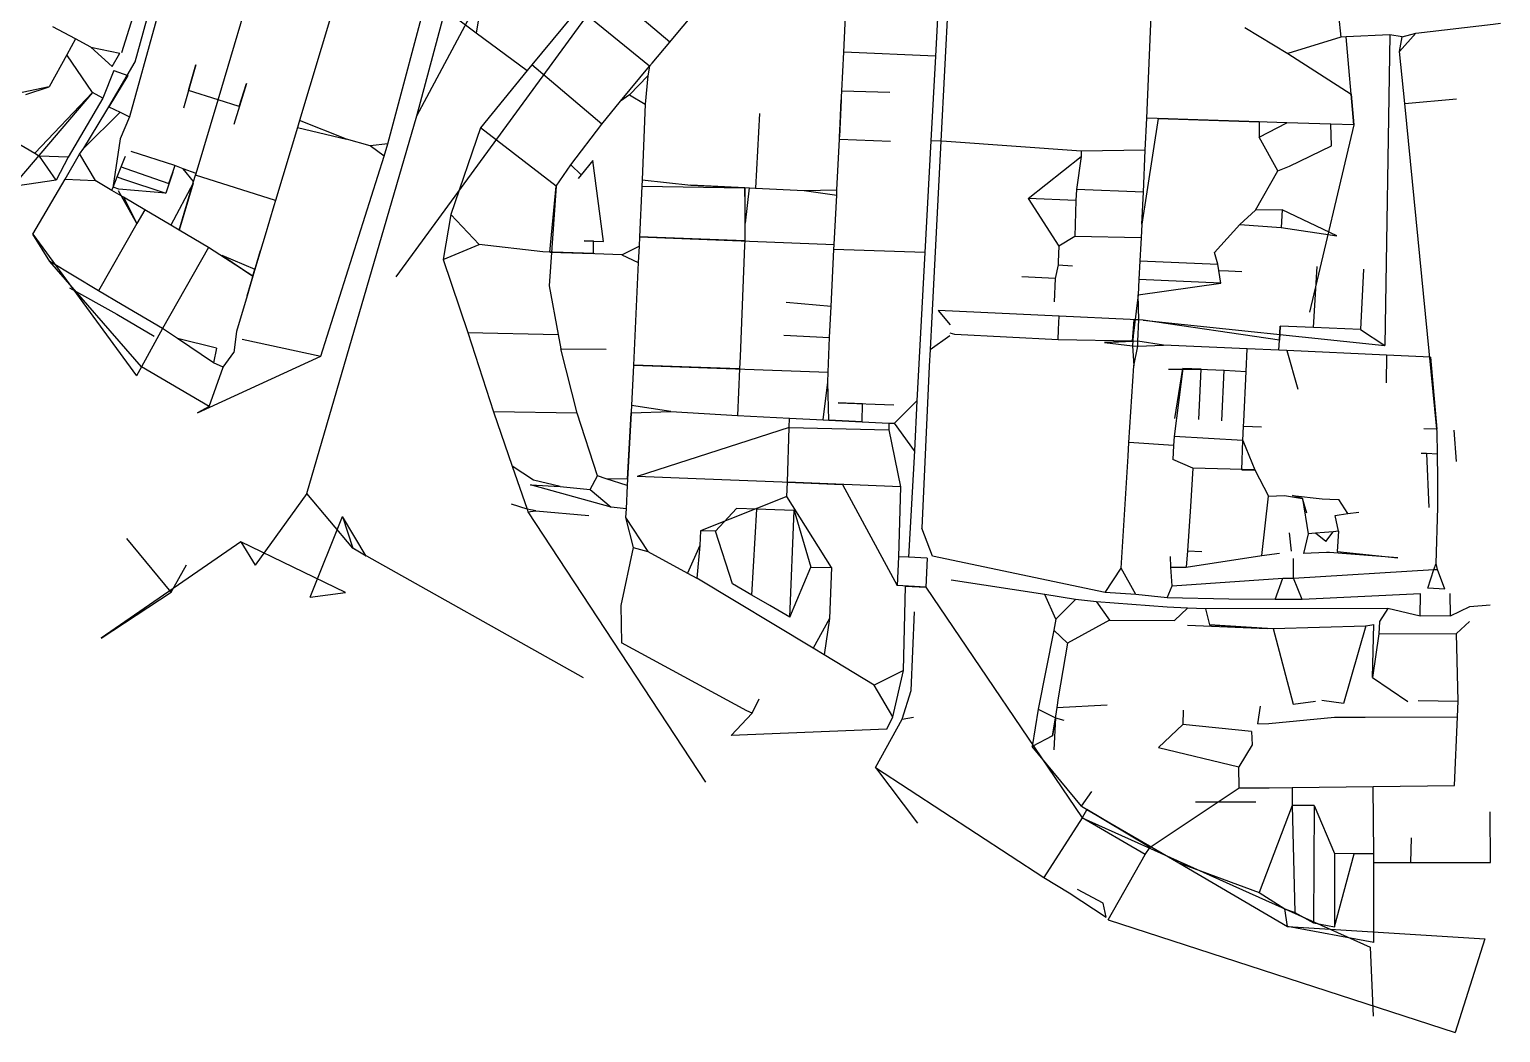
# Model space of a CAD drawing. Header units: metres. Extents: x 327752 to 330295, y 2791504 to 2794271.
# Drawn here: x 328972 to 330278, y 2791593 to 2792483 of the extents above; entities that cross this region are included whole.
import ezdxf

# ---------------------------------------------------------------- set-up
doc = ezdxf.new("R2010")
doc.units = ezdxf.units.M

msp = doc.modelspace()

# ---------------------------------------------------------------- linework, layer by layer
for p, q in [((329316.1, 2792406.4), (329375, 2792516.6)), ((329375, 2792516.6), (329368.7, 2792480.1)), ((329522.7, 2792450.5), (329459.3, 2792501.9)), ((329540.6, 2792471.9), (329506.5, 2792500.5)), ((330134, 2792495.9), (330136.1, 2792476.4)), ((330179.6, 2792478.4), (330175.1, 2792202.6)), ((330188.2, 2792463.5), (330202.5, 2792479.9)), ((329026.8, 2792467.3), (329052.7, 2792462)), ((330136.1, 2792476.4), (330089, 2792461.8)), ((330188.2, 2792463.5), (330190.4, 2792476.5)), ((329028.5, 2792427.1), (329005.6, 2792460.6)), ((329045.8, 2792450.3), (329052.7, 2792462)), ((329480.2, 2792399.2), (329418.2, 2792451.8)), ((329776.3, 2792459.4), (329694.9, 2792462.9)), ((329047.2, 2792446.7), (329059.8, 2792442.4)), ((329037.6, 2792422), (329028.5, 2792427.1)), ((329693.2, 2792428.6), (329735.7, 2792427.5)), ((329504.9, 2792425.2), (329518.8, 2792416.8)), ((330192.8, 2792417.4), (330238.7, 2792421.5)), ((329020.6, 2792377.9), (329052.9, 2792409.6)), ((329620.3, 2792408.5), (329616.7, 2792342.2)), ((330063.5, 2792401), (330063.6, 2792387.5)), ((330063.6, 2792387.5), (330088, 2792400.3)), ((329439.8, 2792343.9), (329372.5, 2792395.8)), ((330080, 2792357.7), (330063.6, 2792387.5)), ((330147.7, 2792398.5), (330108.3, 2792232.2)), ((330127.8, 2792379.8), (330127.3, 2792399.1)), ((329274.8, 2792379.9), (329253.8, 2792385.7)), ((329290.3, 2792381.7), (329274.8, 2792379.9)), ((329287.1, 2792370.6), (329274.8, 2792379.9)), ((329691.1, 2792385.8), (329736.3, 2792383.9)), ((328996.2, 2792349.3), (328981.4, 2792370.7)), ((329006.7, 2792369.8), (328981.4, 2792370.7)), ((329016.7, 2792372.5), (329030.7, 2792349.1)), ((329462, 2792354), (329452.9, 2792363)), ((329481.7, 2792294.8), (329472.2, 2792366.9)), ((329858.5, 2792333), (329905.5, 2792370.5)), ((328996.2, 2792349.3), (328808.1, 2792321.5)), ((329004.1, 2792350.2), (329030.7, 2792349.1)), ((329118.1, 2792348.1), (329108.9, 2792359.4)), ((329190.8, 2792331.3), (329119.8, 2792353.7)), ((329516.2, 2792349.6), (329559.4, 2792344.8)), ((329117.6, 2792346.6), (329097.9, 2792309.4)), ((329607.9, 2792311.2), (329611.4, 2792342.5)), ((329659.7, 2792340.3), (329688.7, 2792336.2)), ((329960.8, 2792338.7), (329901.5, 2792341.1)), ((329901, 2792331.3), (329858.5, 2792333)), ((329858.5, 2792333), (329885.7, 2792290.8)), ((330084, 2792322.9), (330060.3, 2792322.7)), ((330084, 2792322.9), (330083.2, 2792307.4)), ((330132.6, 2792300), (330084, 2792322.9)), ((329346.4, 2792319), (329371.6, 2792292.2)), ((329472.9, 2792284.2), (329472.9, 2792295.1)), ((329900.1, 2792299.4), (329885.7, 2792290.8)), ((329958.8, 2792298.1), (329900.1, 2792299.4)), ((329143.2, 2792282.7), (329172.5, 2792270.3)), ((329165.5, 2792246.7), (329177.5, 2792286.8)), ((329339.5, 2792279), (329371.6, 2792292.2)), ((329497.9, 2792283.1), (329513.3, 2792290.8)), ((329497.9, 2792283.1), (329512.6, 2792276.4)), ((329766.9, 2792285.3), (329686.3, 2792287.9)), ((329885.1, 2792274.1), (329897.8, 2792273.4)), ((329957.8, 2792277.8), (330026.9, 2792274.9)), ((330111.7, 2792218.5), (330115, 2792272.6)), ((330156.2, 2792270.5), (330153.5, 2792216.7)), ((329882.6, 2792262.2), (329853, 2792263.5)), ((329683.8, 2792237.2), (329643.9, 2792240.9)), ((329778.6, 2792233.7), (329789.5, 2792221.1)), ((330153.5, 2792216.7), (330175.1, 2792202.6)), ((329138.4, 2792200.4), (329103.8, 2792208.7)), ((329161.1, 2792208.3), (329230.9, 2792193.3)), ((329361.5, 2792214.3), (329441.6, 2792212.4)), ((329641.7, 2792211.7), (329682.4, 2792209.6)), ((329771.5, 2792199.1), (329789.2, 2792211.5)), ((329138.4, 2792200.4), (329135.8, 2792187.2)), ((329144.4, 2792183.5), (329153.9, 2792196.4)), ((329443.9, 2792199.8), (329484.2, 2792199.4)), ((330088.2, 2792198.1), (330097.8, 2792163.8)), ((330176.6, 2792194.2), (330176.3, 2792169.5)), ((329131.9, 2792148.5), (329071.9, 2792183.7)), ((329131.9, 2792148.5), (329144.4, 2792183.5)), ((330010.1, 2792136.9), (330012.2, 2792181.5)), ((330030.4, 2792135.9), (330032.6, 2792180.6)), ((329676.7, 2792136.7), (329680.7, 2792170.2)), ((329759.8, 2792153.4), (329740, 2792133.6)), ((329458.5, 2792142.6), (329384.2, 2792143.7)), ((329711.4, 2792135), (329711.7, 2792150.9)), ((329646.6, 2792129.9), (329511.7, 2792086.4)), ((329646.6, 2792129.9), (329734.9, 2792127.8)), ((329757.6, 2792109.2), (329740, 2792133.6)), ((330049.7, 2792131), (330065.6, 2792130.4)), ((330221.3, 2792128.4), (330209.7, 2792128.7)), ((330238.7, 2792099.7), (330236.7, 2792127.6)), ((329987.6, 2792113.9), (329947.9, 2792116.4)), ((330049.2, 2792118.3), (329988, 2792122)), ((330004.7, 2792093.8), (329987, 2792101.5)), ((330212.1, 2792106.7), (330214.2, 2792058.8)), ((329419.7, 2792083.2), (329400.8, 2792095.4)), ((329469.9, 2792074.8), (329476.6, 2792087)), ((329443.3, 2792077.5), (329419.7, 2792083.2)), ((329469.9, 2792074.8), (329488.6, 2792059.2)), ((329503.2, 2792084), (329484, 2792084.2)), ((329693.8, 2792079.3), (329742.4, 2791989.5)), ((329218.5, 2792071.2), (329172.8, 2792007.7)), ((329644.6, 2792068.7), (329567.9, 2792038.2)), ((329684, 2792005.6), (329644.6, 2792068.7)), ((330065.8, 2792016.3), (330071.8, 2792068.9)), ((330142.1, 2792053.4), (330134.3, 2792066.1)), ((329221.5, 2791979.2), (329250.1, 2792050.9)), ((329501.4, 2792049.9), (329508.2, 2792023.4)), ((329501.4, 2792049.9), (329521, 2792019.9)), ((329599.9, 2792058.1), (329581.3, 2792037.8)), ((329613.5, 2791981), (329617.8, 2792057.5)), ((329647.2, 2791961.6), (329651.1, 2792056.3)), ((329651.1, 2792056.3), (329665.8, 2792005.8)), ((330134.1, 2792037.8), (330130.9, 2792051.7)), ((329581.3, 2792037.8), (329567.9, 2792038.2)), ((329596.2, 2791991), (329581.3, 2792037.8)), ((329773.6, 2792015.7), (329764.3, 2792040.6)), ((330092.2, 2792020.2), (330090.5, 2792036.3)), ((330107.1, 2792035.6), (330103, 2792017.9)), ((330122.6, 2792028.8), (330113.6, 2792036.1)), ((330122.6, 2792028.8), (330129.2, 2792037.4)), ((330134.1, 2792037.8), (330132.8, 2792019.7)), ((329098.1, 2791983.8), (329058.9, 2792031.2)), ((329252.9, 2791983.4), (329160.1, 2792028.3)), ((329160.1, 2792028.3), (329172.8, 2792007.7)), ((329567.4, 2792025), (329556.4, 2792000.7)), ((329098.1, 2791983.8), (329111.8, 2792007.9)), ((329769, 2792014), (329767.7, 2791988.2)), ((329999.9, 2792020.5), (330012.8, 2792019.8)), ((330093.9, 2791996.1), (330094.1, 2792013.7)), ((329647.2, 2791961.6), (329665.8, 2792005.8)), ((329665.8, 2792005.8), (329684, 2792005.6)), ((329926.9, 2791983.4), (329941.1, 2792004.9)), ((329954.1, 2791981.6), (329941.1, 2792004.9)), ((330077.9, 2791977.2), (330084.5, 2791996.2)), ((330101.7, 2791977.3), (330093.9, 2791996.1)), ((329221.5, 2791979.2), (329252.9, 2791983.4)), ((329747.9, 2791914.2), (329749.8, 2791989.1)), ((329767.7, 2791988.2), (329906.4, 2791783.3)), ((329981.8, 2791978.7), (329986.3, 2791989.2)), ((330206.3, 2791962.5), (330206.6, 2791982.1)), ((330228.2, 2791986.3), (330213.3, 2791987.3)), ((330233.2, 2791962.7), (330232.9, 2791982.4)), ((329883.2, 2791959.8), (329873.5, 2791981.5)), ((329883.2, 2791959.8), (329900.5, 2791977.1)), ((329919.1, 2791975), (329930.7, 2791958.9)), ((329999.9, 2791969.5), (329988.5, 2791958.7)), ((330016, 2791968.8), (330019.5, 2791954.8)), ((330177.6, 2791969.3), (330170.2, 2791957.6)), ((330233.2, 2791962.7), (330250.6, 2791970.9)), ((330250.6, 2791970.9), (330268.4, 2791972.4)), ((329682.2, 2791960.2), (329667.7, 2791934)), ((329754.9, 2791896.3), (329757.8, 2791966.3)), ((329930.7, 2791958.9), (329893.6, 2791938.6)), ((329930.7, 2791958.9), (329988.5, 2791958.7)), ((330250.3, 2791957.8), (330238.6, 2791946.9)), ((329881.4, 2791950), (329893.6, 2791938.6)), ((330076, 2791951.5), (330093.8, 2791884.4)), ((330158.2, 2791953.7), (330138.5, 2791884.9)), ((330169.8, 2791946.8), (330238.6, 2791946.9)), ((329747.9, 2791914.2), (329722, 2791901.2)), ((330164.1, 2791908.1), (330195.6, 2791886.6)), ((329738.5, 2791873.2), (329722, 2791901.2)), ((329613.8, 2791876.4), (329619.9, 2791889.1)), ((329884, 2791881.4), (329928.8, 2791883.6)), ((329996, 2791879), (329995.9, 2791866.2)), ((330062.5, 2791866.8), (330064.7, 2791882.4)), ((330093.8, 2791884.4), (330113.4, 2791887.1)), ((330138.5, 2791884.9), (330119.2, 2791887.5)), ((330204.7, 2791887.5), (330240, 2791887.1)), ((329746.8, 2791870.9), (329756.7, 2791872.8)), ((329995.9, 2791866.2), (329974.2, 2791846)), ((330056.9, 2791860.2), (329995.9, 2791866.2)), ((329880.3, 2791856.2), (329862, 2791846.6)), ((330056.9, 2791860.2), (330057.4, 2791848.1)), ((329905.8, 2791793.8), (329862, 2791846.6)), ((329974.2, 2791846), (330045.4, 2791828.8)), ((330057.4, 2791848.1), (330045.4, 2791828.8)), ((329723.2, 2791828), (329760.4, 2791778.6)), ((330045.9, 2791810), (330045.4, 2791828.8)), ((329905.8, 2791793.8), (329915.1, 2791806.8)), ((329966.7, 2791757.5), (330045.9, 2791810)), ((330092.9, 2791794.3), (330063.5, 2791717.3)), ((330112.4, 2791794.5), (330092.9, 2791794.3)), ((330112.4, 2791794.5), (330111.8, 2791690.2)), ((330112.4, 2791794.5), (330130.5, 2791751.9)), ((330268.8, 2791743.9), (330268.4, 2791788.7)), ((330198.1, 2791743.7), (330198.7, 2791765.7)), ((330130.5, 2791751.9), (330130.4, 2791686.7)), ((330130.4, 2791686.7), (330147.9, 2791751.6)), ((329925, 2791707.7), (329902.5, 2791719.7)), ((329927.7, 2791695.2), (329925, 2791707.7)), ((330088.7, 2791686.9), (330086.2, 2791702.7)), ((329929.6, 2791692.9), (330237.4, 2791592.8)), ((330162, 2791668.6), (330164.6, 2791607.4)), ((330263.8, 2791675.9), (330237.4, 2791592.8))]:
    msp.add_line(p, q)
for points in [[(330142.4, 2793355.1), (329953.2, 2793119.6), (329830.8, 2792970.2), (329828.1, 2792966.8), (329799.4, 2792930.1), (329794.8, 2792924.2), (329700.1, 2792814.2), (329661.5, 2792767.4), (329699.2, 2792813.2), (329297.6, 2792263.5)], [(329218.5, 2792071.2), (329316.1, 2792406.4), (329361, 2792574.4), (329417.3, 2792763.9), (329449.4, 2792871), (329482.8, 2792977.1), (329512.5, 2793079), (329516.1, 2793090.8), (329519.4, 2793101.2), (329541.1, 2793170.2), (329554.2, 2793211.3), (329558.4, 2793225.9), (329592.8, 2793342.8)], [(329230.9, 2792193.3), (329287.1, 2792370.6), (329290.3, 2792381.7), (329328.6, 2792525), (329331.2, 2792534.1), (329333.6, 2792538.8), (329355.3, 2792597), (329367.6, 2792637), (329413.5, 2792787.8), (329414.5, 2792792.4), (329444.9, 2792893.2), (329468, 2792964.1), (329490.3, 2793068.8)], [(329393.9, 2793024.2), (329377.9, 2792953.9), (329365, 2792911.5), (329346.3, 2792850.4), (329345.1, 2792846.4), (329337.6, 2792821), (329333.2, 2792807), (329304.4, 2792708.3), (329303, 2792703.5), (329289.3, 2792656.7), (329259.6, 2792560.8), (329212, 2792402.2), (329210.2, 2792396), (329190.8, 2792331.3), (329189.4, 2792326.7), (329181.6, 2792300.6), (329177.5, 2792286.8), (329170.7, 2792264.2), (329172.5, 2792270.3), (329165.5, 2792246.7), (329156, 2792215.1), (329153.9, 2792196.4)], [(328975.5, 2792301.4), (329004.1, 2792350.2), (329016.7, 2792372.5), (329020.6, 2792377.9), (329059.8, 2792442.4), (329042.9, 2792414.4), (329066.3, 2792454.5), (329098.7, 2792572.8), (329138.3, 2792712), (329150.4, 2792752.1), (329167, 2792806.5), (329169.3, 2792815.2), (329194.1, 2792883.5)], [(329178.6, 2792887.9), (329158.3, 2792809.1), (329130, 2792714.1), (329119.6, 2792677.9), (329089.5, 2792575.8), (329054.1, 2792462.4)], [(329718.2, 2792758.1), (329578.8, 2792647.7), (329535.5, 2792594.9), (329459.3, 2792501.9), (329518.5, 2792572.9), (329418.2, 2792451.8), (329413.9, 2792446.6), (329372.5, 2792395.8)], [(329117.6, 2792346.6), (329105.3, 2792305.1), (329118.1, 2792348.1), (329119.8, 2792353.7), (329120.3, 2792355.4), (329139.8, 2792420.7), (329174.6, 2792537.4), (329209.6, 2792654.6), (329219.8, 2792688.8), (329228, 2792728.7)], [(329439.8, 2792343.9), (329452.9, 2792363), (329480.2, 2792399.2), (329497, 2792419.5), (329522.7, 2792450.5), (329524.9, 2792453.1), (329540.6, 2792471.9), (329543.2, 2792475), (329579.9, 2792519.3), (329582.2, 2792522.1), (329598.3, 2792541.1), (329622.4, 2792570.2), (329629.6, 2792579.2), (329642.7, 2792595.8), (329719.1, 2792686.6), (329685.5, 2792649.5), (329743.7, 2792714.4)], [(329147.9, 2792709.7), (329106.8, 2792570.4), (329061.1, 2792405.6), (329053, 2792386.1), (329046.5, 2792342.6)], [(329794.8, 2792689.4), (329793.6, 2792628.8), (329787.5, 2792509.6), (329781, 2792383.9), (329773, 2792228.1), (329771.5, 2792199.1), (329770.7, 2792184.3), (329764.3, 2792040.6)], [(329973.8, 2792404), (329959.5, 2792310.4), (329960.8, 2792338.7), (329962.5, 2792375.9), (329963.9, 2792404.3), (329967.9, 2792502.3), (329968.8, 2792517.7), (329969.6, 2792529.9), (329971.4, 2792559.1), (329973, 2792585), (329973.8, 2792598.3), (329977.5, 2792659.2), (329974.8, 2792614.6), (329979.2, 2792682.1), (329979.6, 2792687.6)], [(329779.9, 2792663.2), (329782.2, 2792571), (329780.4, 2792538.5), (329776.3, 2792459.4), (329772.2, 2792384.4), (329766.9, 2792285.3), (329759.8, 2792153.4), (329757.6, 2792109.2), (329752.3, 2792014.8)], [(329681.7, 2792136.4), (329680.7, 2792170.2), (329681.1, 2792179), (329682.4, 2792209.6), (329683.8, 2792237.2), (329686.3, 2792287.9), (329686.5, 2792292.4), (329688.7, 2792336.2), (329688.9, 2792340.8), (329691.1, 2792385.8), (329692.8, 2792420.7), (329691.2, 2792387.9), (329693.2, 2792428.6), (329694.9, 2792462.9), (329697.7, 2792520.3)], [(329346.3, 2792496.9), (329368.7, 2792480.1), (329413.9, 2792446.6)], [(329045.8, 2792450.3), (329026.8, 2792467.3), (329013.4, 2792474.7), (328993.3, 2792485.6)], [(330050.7, 2792485), (330089, 2792461.8), (330145.1, 2792425.7)], [(330190.4, 2792476.5), (330179.6, 2792478.4), (330140.7, 2792476.6), (330136.1, 2792476.4)], [(330190.4, 2792476.5), (330202.5, 2792479.9), (330271.3, 2792487.9), (330277.8, 2792488.6)], [(328852.3, 2792448.4), (328818.9, 2792465.9), (328860.1, 2792444), (328862.8, 2792442.3), (328917.6, 2792409.3), (328945, 2792392.5), (328948.3, 2792390.5), (328954.7, 2792386.6), (328959.9, 2792383.5), (328977.1, 2792373.2), (328981.4, 2792370.7)], [(329013.4, 2792474.7), (329005.6, 2792460.6), (328989.9, 2792432.3)], [(330145.1, 2792425.7), (330147.7, 2792398.5), (330140.7, 2792476.6)], [(329113.6, 2792428.9), (329120.1, 2792451.7), (329109.2, 2792413.2)], [(330228.2, 2791986.3), (330221.7, 2792003.7), (330220.5, 2792009.1), (330222, 2792058.9), (330222.1, 2792084.5), (330221.9, 2792106.2), (330221.4, 2792125.7), (330215.6, 2792192.4), (330221.3, 2792128.4), (330192.8, 2792417.4), (330188.2, 2792463.5)], [(329047.2, 2792446.7), (329037.6, 2792422), (329006.7, 2792369.8), (328996.2, 2792349.3)], [(329521.2, 2792442), (329504.9, 2792425.2), (329497, 2792419.5)], [(329522.7, 2792450.5), (329521.2, 2792442), (329518.8, 2792416.8), (329516.2, 2792349.6), (329515.9, 2792344), (329513.8, 2792299.2), (329513.3, 2792290.8), (329512.6, 2792276.4), (329508.5, 2792185.2), (329506.7, 2792149.3), (329503.2, 2792084), (329506.3, 2792142.9), (329502.9, 2792078.4), (329501.8, 2792057.6), (329501.4, 2792049.9)], [(328977.1, 2792373.2), (329028.5, 2792427.1), (328902.3, 2792279.6), (328926.1, 2792327.4), (328942.5, 2792357.3), (328959.9, 2792383.5)], [(328969.3, 2792425.3), (328989.9, 2792432.3), (328966, 2792427.2)], [(329158.5, 2792414.8), (329139.8, 2792420.7), (329113.6, 2792428.9)], [(329158.5, 2792414.8), (329165, 2792435.2), (329153.7, 2792398.7)], [(329042.9, 2792414.4), (329052.9, 2792409.6), (329061.1, 2792405.6)], [(329210.2, 2792396), (329253.8, 2792385.7), (329212, 2792402.2)], [(330147.7, 2792398.5), (330127.3, 2792399.1), (330088, 2792400.3), (329973.8, 2792404), (330063.5, 2792401), (329963.9, 2792404.3)], [(329372.5, 2792395.8), (329346.4, 2792319), (329339.5, 2792279)], [(329120.3, 2792355.4), (329108.9, 2792359.4), (329101.3, 2792362.3), (329062.7, 2792374.8)], [(329962.5, 2792375.9), (329905.7, 2792375.2), (329786.2, 2792383.8), (329781, 2792383.9), (329772.2, 2792384.4)], [(329905.7, 2792375.2), (329905.5, 2792370.5), (329901.5, 2792341.1), (329901, 2792331.3), (329900.1, 2792299.4)], [(330080, 2792357.7), (330090.4, 2792361.7), (330127.8, 2792379.8)], [(329045.5, 2792340.3), (329046.5, 2792342.6), (329046.7, 2792343.3), (329050.1, 2792352.2), (329053.8, 2792361.2), (329056.8, 2792368.6), (329057.7, 2792370.6)], [(329053.8, 2792361.2), (329057.8, 2792359.8), (329096.2, 2792346.5)], [(329101.3, 2792362.3), (329096.2, 2792346.5), (329099.5, 2792356.6), (329093.5, 2792337.9)], [(329472.2, 2792366.9), (329462, 2792354), (329459.4, 2792350.7)], [(329143.2, 2792282.7), (329170.7, 2792264.2), (329131.3, 2792289.7), (329105.3, 2792305.1), (329097.9, 2792309.4), (329074.9, 2792323), (329055.9, 2792334.2), (329045.5, 2792340.3), (329030.7, 2792349.1)], [(329050.1, 2792352.2), (329054.9, 2792350.6), (329093.5, 2792337.9), (329051.8, 2792341.3), (329046.7, 2792343.3)], [(330024, 2792285.2), (330046.5, 2792310.1), (330060.3, 2792322.7), (330080, 2792357.7)], [(329055.9, 2792334.2), (329067.8, 2792310.8), (329051.4, 2792340)], [(329434.3, 2792285.4), (329439.8, 2792343.9), (329433.6, 2792255.7), (329441.6, 2792212.4), (329443.9, 2792199.8)], [(329515.9, 2792344), (329607.3, 2792342.7), (329559.4, 2792344.8), (329611.4, 2792342.5), (329616.7, 2792342.2), (329659.7, 2792340.3), (329688.9, 2792340.8)], [(329607.9, 2792311.2), (329607.3, 2792342.7), (329607.3, 2792295.6), (329607, 2792291.3), (329603, 2792192.9), (329602.5, 2792181.8), (329600.8, 2792140.4)], [(329074.9, 2792323), (329067.8, 2792310.8), (329033.6, 2792251.1)], [(329959.5, 2792310.4), (329958.8, 2792298.1), (329958.6, 2792293.2), (329957.8, 2792277.8), (329956.7, 2792261.2), (329956.1, 2792247.5)], [(330046.5, 2792310.1), (330083.2, 2792307.4), (330132.6, 2792300)], [(329071.9, 2792183.7), (328990.5, 2792277.1), (328975.5, 2792301.4), (329067.3, 2792175.8)], [(329472.9, 2792295.1), (329464.6, 2792295.4), (329481.7, 2792294.8)], [(329607.3, 2792295.6), (329513.8, 2792299.2), (329686.5, 2792292.4)], [(329131.3, 2792289.7), (329090.6, 2792217.8), (329071.9, 2792183.7), (329067.3, 2792175.8)], [(329497.9, 2792283.1), (329434.3, 2792285.4), (329472.9, 2792284.2), (329427.9, 2792285.8), (329371.6, 2792292.2)], [(329885.7, 2792290.8), (329885.2, 2792277), (329885.1, 2792274.1), (329882.6, 2792262.2), (329881.6, 2792241.4)], [(330029.4, 2792258), (330027.8, 2792269.2), (330026.9, 2792274.9), (330024, 2792285.2)], [(329144.4, 2792183.5), (329135.8, 2792187.2), (329103.8, 2792208.7), (329090.6, 2792217.8), (329054.8, 2792238.7), (329033.6, 2792251.1), (328990.5, 2792277.1)], [(329339.5, 2792279), (329361.5, 2792214.3), (329384.2, 2792143.7), (329400.8, 2792095.4), (329414.1, 2792057.3), (329414.5, 2792055.1), (329572.2, 2791815.1)], [(330027.8, 2792269.2), (330036.3, 2792268.8), (330048.2, 2792268.2)], [(329956.1, 2792247.5), (330029.4, 2792258), (329956.7, 2792261.2)], [(329008, 2792253.7), (329049.9, 2792230.5), (329083.1, 2792211)], [(329941.1, 2792004.9), (329947.4, 2792104.3), (329947.9, 2792116.4), (329952.4, 2792184.5), (329955.8, 2792202.1), (329955.8, 2792206.4), (329956.9, 2792225.3), (329956.1, 2792247.5), (329951.3, 2792206.6), (329952.7, 2792225.5), (329951.1, 2792202.4), (329952.4, 2792184.5)], [(329960.5, 2792225.1), (329956.9, 2792225.3), (329952.7, 2792225.5), (329949.1, 2792225.7), (329886, 2792228.7), (329778.6, 2792233.7)], [(329885.2, 2792207.6), (329885.5, 2792216.7), (329886, 2792228.7)], [(330153.5, 2792216.7), (330111.7, 2792218.5), (330082.3, 2792219.7), (330081.6, 2792207.3), (329960.5, 2792225.1), (330175.1, 2792202.6)], [(330081, 2792198.4), (330081.6, 2792207.3), (330082.3, 2792219.7)], [(330215.6, 2792192.4), (330176.6, 2792194.2), (330088.2, 2792198.1), (330081, 2792198.4), (330052.8, 2792199.6), (329978.8, 2792202.9), (329955.8, 2792206.4), (329926.4, 2792205.4), (329951.3, 2792206.6), (329885.2, 2792207.6), (329793.4, 2792212.4), (329789.3, 2792213.7)], [(329926.4, 2792205.4), (329951.1, 2792202.4), (329955.8, 2792202.1), (329978.8, 2792202.9)], [(329131.9, 2792148.5), (329121.5, 2792142.8), (329230.9, 2792193.3)], [(329476.6, 2792087), (329458.5, 2792142.6), (329443.9, 2792199.8)], [(330048.1, 2792092.2), (330049.2, 2792118.3), (330049.7, 2792131), (330049.9, 2792135.1), (330051.9, 2792179.7), (330052.8, 2792199.6)], [(329602.5, 2792181.8), (329508.5, 2792185.2), (329681.1, 2792179)], [(329983.2, 2792181.7), (330012.2, 2792181.5), (329995.8, 2792182.3), (330032.6, 2792180.6), (330051.9, 2792179.7)], [(329988.8, 2792137.8), (329995.8, 2792182.3), (329988, 2792122), (329987.6, 2792113.9), (329987, 2792101.5)], [(329711.7, 2792150.9), (329689.9, 2792151.7), (329739.5, 2792150)], [(329506.3, 2792142.9), (329541.5, 2792144), (329506.7, 2792149.3)], [(329541.5, 2792144), (329600.8, 2792140.4), (329646.9, 2792138.1), (329676.7, 2792136.7), (329711.4, 2792135), (329681.7, 2792136.4), (329735.1, 2792133.8), (329740, 2792133.6)], [(329644.6, 2792068.7), (329645, 2792081.2), (329646.6, 2792129.9), (329646.9, 2792138.1)], [(329735.1, 2792133.8), (329734.9, 2792127.8), (329745.2, 2792077.3), (329743.4, 2792015.2), (329742.4, 2791989.5)], [(330049.2, 2792118.3), (330059.6, 2792092.4), (330071.8, 2792068.9)], [(330221.9, 2792106.2), (330212.1, 2792106.7), (330207.4, 2792106.9)], [(329502.9, 2792078.4), (329484, 2792084.2), (329476.6, 2792087)], [(329745.2, 2792077.3), (329645, 2792081.2), (329693.8, 2792079.3), (329563.9, 2792084.4), (329511.7, 2792086.4)], [(330004.7, 2792093.8), (330002.6, 2792059.8), (329999.9, 2792020.5), (329998.9, 2792005.8)], [(330048.1, 2792092.2), (330059.6, 2792092.4), (330004.7, 2792093.8)], [(329501.8, 2792057.6), (329488.6, 2792059.2), (329417.1, 2792079.1), (329443.3, 2792077.5), (329469.9, 2792074.8)], [(329271.3, 2792015.6), (329250.1, 2792050.9), (329259.5, 2792022.8), (329218.5, 2792071.2)], [(329421.7, 2792055.8), (329414.1, 2792057.3), (329400.1, 2792061.7)], [(330071.8, 2792068.9), (330085.9, 2792069.4), (330101.9, 2792066.9), (330093, 2792069.4), (330119.6, 2792066.5), (330126.2, 2792066.3), (330134.3, 2792066.1)], [(330105.9, 2792053.8), (330101.9, 2792066.9), (330107.1, 2792035.6)], [(329414.5, 2792055.1), (329421.7, 2792055.8), (329468.7, 2792051.9)], [(329651.1, 2792056.3), (329633.7, 2792056.9), (329617.8, 2792057.5), (329599.9, 2792058.1)], [(330130.9, 2792051.7), (330134.5, 2792052.3), (330142.1, 2792053.4), (330151.9, 2792054.6)], [(329567.9, 2792038.2), (329567.4, 2792025), (329564.7, 2791996.1)], [(330134.1, 2792037.8), (330129.2, 2792037.4), (330121.6, 2792036.8), (330113.6, 2792036.1), (330107.1, 2792035.6)], [(329160.1, 2792028.3), (329036.1, 2791943), (329098.1, 2791983.8)], [(329271.3, 2792015.6), (329259.5, 2792022.8), (329463.6, 2791907.9)], [(329508.2, 2792023.4), (329497.2, 2791972), (329497.8, 2791938.7)], [(329508.2, 2792023.4), (329521, 2792019.9), (329556.4, 2792000.7), (329564.7, 2791996.1)], [(329769, 2792014), (329752.3, 2792014.8), (329743.4, 2792015.2)], [(330206.6, 2791982.1), (330101.7, 2791977.3), (330077.9, 2791977.2), (330036.6, 2791977.5), (329981.8, 2791978.7), (329954.1, 2791981.6), (329926.9, 2791983.4), (329773.6, 2792015.7)], [(329986.3, 2791989.2), (329985.1, 2792005.8), (329984.8, 2792015.5)], [(329985.1, 2792005.8), (329998.9, 2792005.8), (330065.8, 2792016.3), (330081.5, 2792018.2)], [(330132.8, 2792019.7), (330186.5, 2792014.2), (330126, 2792018.9), (330123.3, 2792018.9), (330103, 2792017.9)], [(330213.3, 2791987.3), (330218.6, 2792003.8), (330220.5, 2792009.1)], [(329722, 2791901.2), (329677.5, 2791928.1), (329667.7, 2791934), (329564.7, 2791996.1)], [(329684, 2792005.6), (329682.2, 2791960.2), (329677.5, 2791928.1)], [(329986.3, 2791989.2), (330084.5, 2791996.2), (330093.9, 2791996.1), (330218.6, 2792003.8), (330221.7, 2792003.7)], [(329647.2, 2791961.6), (329629.5, 2791971.8), (329613.5, 2791981), (329596.2, 2791991)], [(329749.8, 2791989.1), (329767.7, 2791988.2), (329742.4, 2791989.5)], [(330233.2, 2791962.7), (330206.3, 2791962.5), (330177.6, 2791969.3), (330016, 2791968.8), (329999.9, 2791969.5), (329981.8, 2791970.3), (329919.1, 2791975), (329900.5, 2791977.1), (329873.5, 2791981.5), (329790.4, 2791994.4)], [(329883.2, 2791959.8), (329881.4, 2791950), (329867.5, 2791880), (329862, 2791846.6)], [(330170.2, 2791957.6), (330169.8, 2791946.8), (330164.1, 2791908.1), (330165.3, 2791955.1)], [(329999.9, 2791954.4), (330070.6, 2791951.4), (330019.5, 2791954.8), (330076, 2791951.5), (330158.2, 2791953.7), (330165.3, 2791955.1)], [(330236.9, 2791812.1), (330239.4, 2791873.2), (330240, 2791887.1), (330238.6, 2791946.9)], [(329613.8, 2791876.4), (329609.1, 2791878.5), (329497.8, 2791938.7)], [(329893.6, 2791938.6), (329885.2, 2791889.9), (329884, 2791881.4), (329880.3, 2791856.2), (329882.7, 2791872.3), (329881.3, 2791843.9)], [(329733.3, 2791862.1), (329738.5, 2791873.2), (329747.9, 2791914.2)], [(329723.2, 2791828), (329746.8, 2791870.9), (329754.9, 2791896.3)], [(329867.5, 2791880), (329882.7, 2791872.3), (329890.2, 2791870)], [(329733.3, 2791862.1), (329595.2, 2791856.6), (329613.8, 2791876.4)], [(330062.5, 2791866.8), (330072.1, 2791867.2), (330130.3, 2791872.7), (330157.6, 2791872.9), (330239.4, 2791873.2)], [(329723.2, 2791828), (329872.6, 2791730.4), (329895.1, 2791716.8), (329927.7, 2791695.2)], [(330045.9, 2791810), (330049.6, 2791810), (330072.5, 2791810.2), (330092.9, 2791810.3), (330164.8, 2791811.2), (330236.9, 2791812.1)], [(330092.9, 2791810.3), (330092.9, 2791794.3), (330095.2, 2791699.4)], [(330165.3, 2791672.9), (330165.3, 2791743.7), (330165.2, 2791751.6), (330164.8, 2791811.2)], [(329910.6, 2791790.9), (329906.4, 2791783.3), (329872.6, 2791730.4)], [(329905.8, 2791793.8), (329966.7, 2791757.5), (329910.6, 2791790.9), (329992.3, 2791743.5), (330088.7, 2791686.9)], [(330060.7, 2791797.3), (330049.4, 2791797.3), (330007, 2791797.3)], [(329962.5, 2791750.9), (329906.4, 2791783.3), (330162, 2791668.6)], [(329929.6, 2791692.9), (329962.5, 2791750.9), (329966.7, 2791757.5)], [(330165.2, 2791751.6), (330147.9, 2791751.6), (330130.5, 2791751.9)], [(329992.3, 2791743.5), (330063.5, 2791717.3), (330086.2, 2791702.7), (330095.2, 2791699.4), (330111.8, 2791690.2), (330130.4, 2791686.7)], [(330165.3, 2791743.7), (330198.1, 2791743.7), (330268.8, 2791743.9)], [(330165.3, 2791672.9), (330088.7, 2791686.9), (330263.8, 2791675.9)]]:
    msp.add_lwpolyline(points)

doc.saveas('drawing.dxf')
